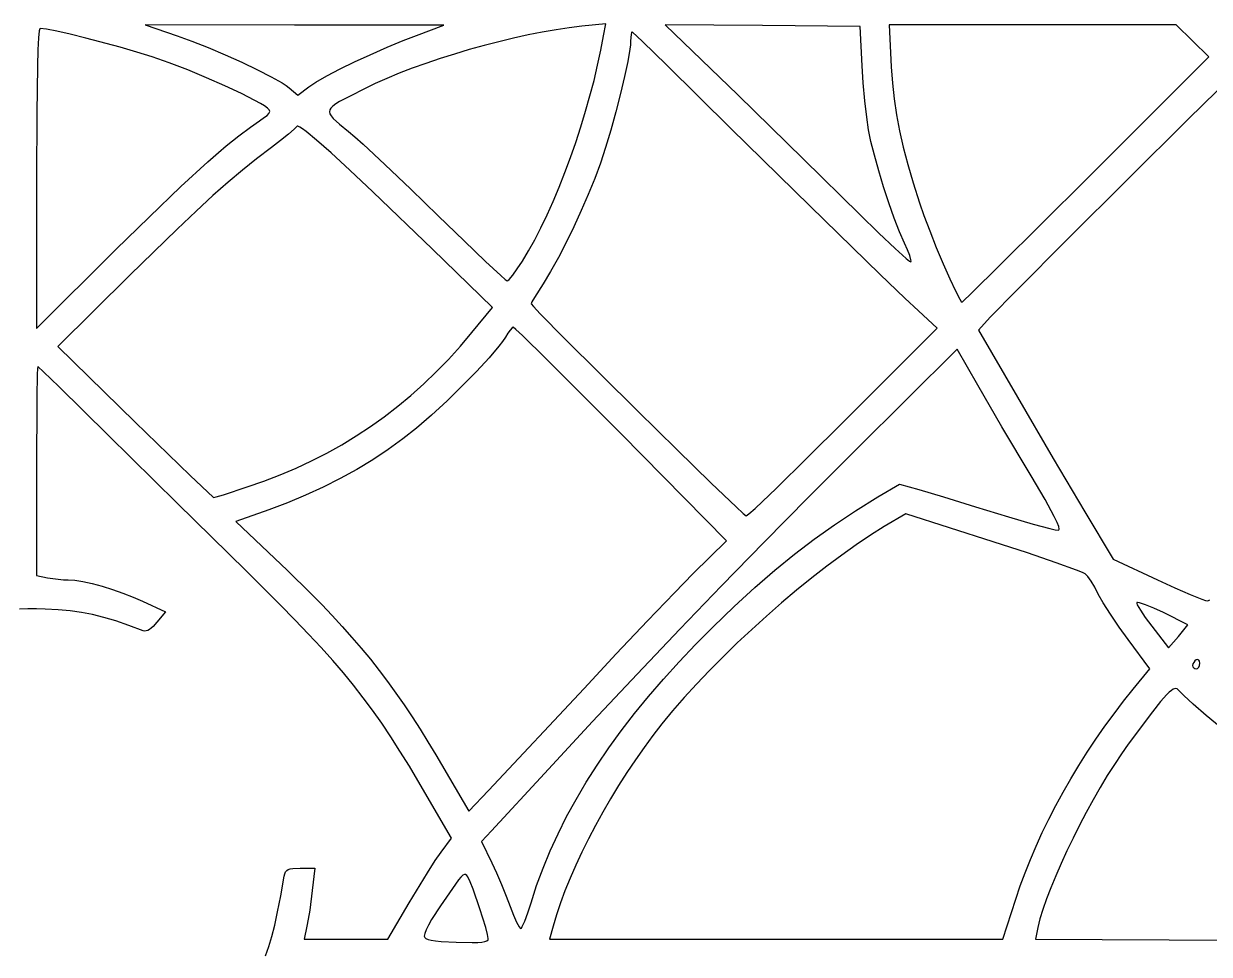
# Model space of a CAD drawing. Extents: x 0 to 2298, y -1902 to 396.
# Drawn here: x 737 to 1477, y -751 to -171 of the extents above; entities that cross this region are included whole.
import ezdxf

# ---------------------------------------------------------------- set-up
doc = ezdxf.new("R2010")
doc.units = 0

msp = doc.modelspace()

# ---------------------------------------------------------------- linework, layer by layer
at = {"layer": 'Layer 1'}
for p, q in [((746.892412, -175.545025), (746.431843, -180.006876)), ((747.152755, -174.425771), (746.892412, -175.545025)), ((747.43357, -174.051964), (747.152755, -174.425771)), ((751.309618, -174.505169), (747.43357, -174.051964)), ((757.728115, -175.764264), (751.309618, -174.505169)), ((766.111943, -177.67847), (757.728115, -175.764264)), ((906.0474, -172.055284), (812.8763, -171.833448)), ((812.8763, -171.833448), (832.8415, -178.710368)), ((999.2185, -172.055284), (906.0474, -172.055284)), ((982.1371, -178.488524), (999.2185, -172.055284)), ((1060.615491, -176.406728), (1051.758398, -178.166628)), ((1069.202869, -174.899317), (1060.615491, -176.406728)), ((1077.450992, -173.664219), (1069.202869, -174.899317)), ((1085.29032, -172.721254), (1077.450992, -173.664219)), ((1100.15332, -171.168404), (1085.29032, -172.721254)), ((1098.8223, -178.710824), (1100.15332, -171.168404)), ((1116.238378, -176.734193), (1115.954151, -177.988953)), ((1116.5642, -176.269724), (1116.238378, -176.734193)), ((1123.080612, -182.342474), (1116.5642, -176.269724)), ((1197.98313, -172.277316), (1137.20003, -171.833644)), ((1137.20003, -171.833644), (1182.45453, -215.535344)), ((1258.76623, -172.942824), (1197.98313, -172.277316)), ((1260.09725, -197.344824), (1258.76623, -172.942824)), ((1366.5772, -171.833684), (1276.9555, -171.833684)), ((1276.9555, -171.833684), (1278.28652, -198.010284)), ((1455.9771, -171.833684), (1366.5772, -171.833684)), ((1466.1816, -181.816304), (1455.9771, -171.833684)), ((746.431843, -180.006876), (746.049262, -187.411522)), ((775.883982, -180.097006), (766.111943, -177.67847)), ((797.284218, -185.843952), (775.883982, -180.097006)), ((832.8415, -178.710368), (842.067622, -181.994581)), ((842.067622, -181.994581), (852.245212, -186.017094)), ((963.752425, -185.864611), (973.828647, -181.677447)), ((973.828647, -181.677447), (982.1371, -178.488524)), ((1024.26424, -184.763046), (1015.023695, -187.334684)), ((1033.513232, -182.36461), (1024.26424, -184.763046)), ((1042.701132, -180.159196), (1033.513232, -182.36461)), ((1051.758398, -178.166628), (1042.701132, -180.159196)), ((1097.125877, -187.723586), (1098.8223, -178.710824)), ((1115.557706, -184.237301), (1115.212386, -187.126694)), ((1115.676856, -182.037464), (1115.557706, -184.237301)), ((1115.753112, -179.826033), (1115.676856, -182.037464)), ((1115.954151, -177.988953), (1115.753112, -179.826033)), ((1138.0823, -196.900424), (1123.080612, -182.342474)), ((1476.3861, -191.798924), (1466.1816, -181.816304)), ((746.049262, -187.411522), (745.742071, -197.732964)), ((807.758177, -188.870802), (797.284218, -185.843952)), ((817.31187, -191.798864), (807.758177, -188.870802)), ((827.908846, -195.512018), (817.31187, -191.798864)), ((852.245212, -186.017094), (862.828347, -190.517943)), ((862.828347, -190.517943), (873.2711, -195.237163)), ((943.5376, -194.904424), (953.218666, -190.467707)), ((953.218666, -190.467707), (963.752425, -185.864611)), ((1005.861139, -190.0597), (996.846111, -192.918273)), ((1015.023695, -187.334684), (1005.861139, -190.0597)), ((1095.12952, -197.000539), (1097.125877, -187.723586)), ((1115.212386, -187.126694), (1113.916031, -194.675187)), ((1399.8527, -268.332324), (1476.3861, -191.798924)), ((745.742071, -197.732964), (745.343459, -227.022251)), ((839.446901, -199.958273), (827.908846, -195.512018)), ((873.2711, -195.237163), (883.027547, -199.91479)), ((926.151221, -203.750162), (934.542849, -199.358509)), ((934.542849, -199.358509), (943.53758, -194.904468)), ((943.53758, -194.904468), (943.5376, -194.904424)), ((979.536804, -198.9568), (971.381606, -202.097109)), ((988.048153, -195.89058), (979.536804, -198.9568)), ((996.846111, -192.918273), (988.048153, -195.89058)), ((1092.855649, -206.478317), (1095.12952, -197.000539)), ((1113.916031, -194.675187), (1111.933369, -204.085022)), ((1178.283305, -236.574535), (1138.0823, -196.900424)), ((1260.814751, -208.107341), (1260.09725, -197.344824)), ((1278.28652, -198.010284), (1279.021351, -208.148026)), ((851.244928, -204.830871), (839.446901, -199.958273)), ((862.621819, -209.823054), (851.244928, -204.830871)), ((883.027547, -199.91479), (891.551762, -204.29086)), ((891.551762, -204.29086), (898.297822, -208.105407)), ((919.298573, -207.601093), (926.151221, -203.750162)), ((963.652099, -205.291686), (956.417824, -208.520708)), ((971.381606, -202.097109), (963.652099, -205.291686)), ((1090.326687, -216.093554), (1092.855649, -206.478317)), ((1111.933369, -204.085022), (1109.409981, -214.758281)), ((1490.35971, -204.221324), (1463.51751, -230.619824)), ((872.896466, -214.628063), (862.621819, -209.823054)), ((898.297822, -208.105407), (900.833441, -209.720871)), ((900.833441, -209.720871), (902.7198, -211.098468)), ((902.7198, -211.098468), (908.04386, -215.757028)), ((908.04386, -215.757028), (914.92078, -210.432968)), ((914.92078, -210.432968), (919.298573, -207.601093)), ((949.74832, -211.764354), (940.721057, -216.274721)), ((956.417824, -208.520708), (949.74832, -211.764354)), ((1261.844209, -219.22341), (1260.814751, -208.107341)), ((1279.021351, -208.148026), (1280.088936, -218.051795)), ((881.387762, -218.93914), (872.896466, -214.628063)), ((884.751808, -220.813592), (881.387762, -218.93914)), ((887.4146, -222.449527), (884.751808, -220.813592)), ((931.803471, -221.17341), (929.997532, -222.487852)), ((934.181656, -219.729637), (931.803471, -221.17341)), ((940.721057, -216.274721), (934.181656, -219.729637)), ((1087.565057, -225.782883), (1090.326687, -216.093554)), ((1109.409981, -214.758281), (1106.491446, -226.097045)), ((1182.45453, -215.535344), (1223.410992, -255.549019)), ((1262.998449, -229.382812), (1261.844209, -219.22341)), ((1280.088936, -218.051795), (1281.530869, -227.903568)), ((745.343459, -227.022251), (745.21521, -267.666764)), ((887.412, -229.511024), (889.016846, -228.377578)), ((889.291, -223.808599), (887.4146, -222.449527)), ((889.016846, -228.377578), (890.101762, -227.098554)), ((890.29587, -224.852464), (889.291, -223.808599)), ((890.101762, -227.098554), (890.562765, -225.861125)), ((890.526804, -225.3165), (890.29587, -224.852464)), ((890.562765, -225.861125), (890.526804, -225.3165)), ((928.036105, -224.908116), (927.84747, -226.103626)), ((927.84747, -226.103626), (928.164791, -227.349179)), ((928.747268, -223.717806), (928.036105, -224.908116)), ((928.164791, -227.349179), (928.971494, -228.689619)), ((929.997532, -222.487852), (928.747268, -223.717806)), ((928.971494, -228.689619), (930.251007, -230.16979)), ((1084.59318, -235.482938), (1087.565057, -225.782883)), ((1106.491446, -226.097045), (1103.323343, -237.503392)), ((1281.530869, -227.903568), (1283.388742, -237.885321)), ((871.346198, -241.115834), (878.510812, -235.722435)), ((878.510812, -235.722435), (884.136445, -231.660056)), ((884.136445, -231.660056), (887.412, -229.511024)), ((907.5944, -235.278524), (905.847441, -236.949226)), ((907.810409, -235.124718), (907.5944, -235.278524)), ((908.168262, -235.121732), (907.810409, -235.124718)), ((909.315347, -235.57358), (908.168262, -235.121732)), ((911.047354, -236.644792), (909.315347, -235.57358)), ((930.251007, -230.16979), (934.162171, -233.728698)), ((934.162171, -233.728698), (939.7657, -238.384654)), ((1081.433479, -245.130353), (1084.59318, -235.482938)), ((1227.593312, -284.858636), (1178.283305, -236.574535)), ((1264.0903, -237.275324), (1262.998449, -229.382812)), ((1463.51751, -230.619824), (1388.259447, -305.545036)), ((863.4537, -247.257924), (871.346198, -241.115834)), ((897.362209, -243.950914), (891.6222, -248.366824)), ((902.270333, -239.992535), (897.362209, -243.950914)), ((905.847441, -236.949226), (902.270333, -239.992535)), ((913.37598, -238.346091), (911.047354, -236.644792)), ((919.869881, -243.681847), (913.37598, -238.346091)), ((928.890637, -251.666636), (919.869881, -243.681847)), ((939.7657, -238.384654), (943.59627, -241.644602)), ((943.59627, -241.644602), (948.781253, -246.287556)), ((1103.323343, -237.503392), (1100.051254, -248.379405)), ((1265.562542, -244.537862), (1264.0903, -237.275324)), ((1283.388742, -237.885321), (1285.704151, -248.179033)), ((858.551732, -251.415121), (863.45381, -247.257864)), ((863.45381, -247.257864), (863.4537, -247.257924)), ((891.6222, -248.366824), (882.387421, -255.410119)), ((948.781253, -246.287556), (962.309786, -258.849009)), ((1078.108375, -254.661761), (1081.433479, -245.130353)), ((1100.051254, -248.379405), (1096.820756, -258.127164)), ((1267.715898, -253.199004), (1265.562542, -244.537862)), ((1285.704151, -248.179033), (1288.518687, -258.966679)), ((835.225135, -272.741264), (852.022288, -257.223148)), ((852.022288, -257.223148), (858.551732, -251.415121)), ((882.387421, -255.410119), (873.521783, -262.495008)), ((940.531833, -262.38625), (928.890637, -251.666636)), ((1074.640291, -264.013797), (1078.108375, -254.661761)), ((1096.820756, -258.127164), (1093.302577, -267.636652)), ((1223.410992, -255.549019), (1258.54423, -290.072244)), ((1270.399587, -262.785615), (1267.715898, -253.199004)), ((873.521783, -262.495008), (864.583351, -270.016637)), ((954.887052, -275.926476), (940.531833, -262.38625)), ((962.309786, -258.849009), (978.541951, -274.322059)), ((1071.051648, -273.123093), (1074.640291, -264.013797)), ((1273.462827, -272.824561), (1270.399587, -262.785615)), ((1288.518687, -258.966679), (1291.873946, -270.430237)), ((745.21521, -267.666764), (745.21521, -361.281564)), ((815.350019, -291.711705), (835.225135, -272.741264)), ((864.583351, -270.016637), (855.130187, -278.370149)), ((1067.364868, -281.926283), (1071.051648, -273.123093)), ((1093.302577, -267.636652), (1089.306065, -277.551684)), ((1276.75484, -282.84271), (1273.462827, -272.824561)), ((1291.873946, -270.430237), (1295.81152, -282.751684)), ((1345.419584, -322.404884), (1399.85262, -268.332384)), ((1399.85262, -268.332384), (1399.8527, -268.332324)), ((855.130187, -278.370149), (844.720357, -287.950689)), ((992.1139, -311.811924), (954.887052, -275.926476)), ((978.541951, -274.322059), (995.6684, -290.959754)), ((1089.306065, -277.551684), (1084.935205, -287.653891)), ((844.720357, -287.950689), (832.911923, -299.153402)), ((1063.602375, -290.360001), (1067.364868, -281.926283)), ((1084.935205, -287.653891), (1080.293981, -297.724901)), ((1271.412814, -327.485882), (1227.593312, -284.858636)), ((1280.124843, -292.366926), (1276.75484, -282.84271)), ((1295.81152, -282.751684), (1298.593135, -290.770703)), ((794.68461, -312.033964), (815.350019, -291.711705)), ((995.6684, -290.959754), (1011.782717, -306.630395)), ((1059.786589, -298.36088), (1063.602375, -290.360001)), ((1258.54423, -290.072244), (1270.554558, -301.7637)), ((1283.422057, -300.924075), (1280.124843, -292.366926)), ((1298.593135, -290.770703), (1302.217034, -300.318315)), ((832.911923, -299.153402), (803.3315, -328.005924)), ((1055.939934, -305.865555), (1059.786589, -298.36088)), ((1080.293981, -297.724901), (1075.486379, -307.546345)), ((1270.554558, -301.7637), (1280.58918, -311.229869)), ((1286.4957, -308.041024), (1283.422057, -300.924075)), ((1302.217034, -300.318315), (1306.340064, -310.593831)), ((1011.782717, -306.630395), (1025.255787, -319.493429)), ((1052.08483, -312.810658), (1055.939934, -305.865555)), ((1075.486379, -307.546345), (1070.616384, -316.89985)), ((1288.398518, -312.183053), (1286.49558, -308.040944)), ((1286.49558, -308.040944), (1286.4957, -308.041024)), ((1388.259447, -305.545036), (1356.45358, -337.43406)), ((745.21521, -361.281564), (794.68461, -312.033964)), ((1029.6042, -348.193024), (992.1139, -311.811924)), ((1048.2437, -319.132824), (1052.08483, -312.810658)), ((1070.616384, -316.89985), (1065.787981, -325.567047)), ((1280.58918, -311.229869), (1287.587427, -317.493275)), ((1287.587427, -317.493275), (1289.616451, -319.118481)), ((1289.739933, -315.722038), (1288.398518, -312.183053)), ((1290.457434, -318.304352), (1289.739933, -315.722038)), ((1306.340064, -310.593831), (1310.619071, -320.796559)), ((1025.255787, -319.493429), (1034.694214, -328.238626)), ((1042.143059, -327.923191), (1045.006131, -323.975209)), ((1045.006131, -323.975209), (1048.24355, -319.132954)), ((1048.24355, -319.132954), (1048.2437, -319.132824)), ((1289.616451, -319.118481), (1290.48863, -319.576444)), ((1290.56272, -319.126273), (1290.457434, -318.304352)), ((1290.48863, -319.576444), (1290.56272, -319.126273)), ((1310.619071, -320.796559), (1314.710904, -330.125809)), ((1328.757614, -338.834615), (1345.419584, -322.404884)), ((803.3315, -328.005924), (758.5206, -372.373124)), ((1034.694214, -328.238626), (1037.464999, -330.657588)), ((1037.464999, -330.657588), (1038.7046, -331.555754)), ((1038.7046, -331.555754), (1039.187267, -331.304022)), ((1039.187267, -331.304022), (1039.945495, -330.581756)), ((1039.945495, -330.581756), (1042.143059, -327.923191)), ((1065.787981, -325.567047), (1061.105156, -333.329564)), ((1286.701278, -342.219794), (1271.412814, -327.485882)), ((1314.710904, -330.125809), (1318.272408, -337.78089)), ((1061.105156, -333.329564), (1055.753366, -341.787041)), ((1318.272408, -337.78089), (1320.960431, -342.961112)), ((1322.43182, -344.865784), (1328.757614, -338.834615)), ((1356.45358, -337.43406), (1339.95451, -354.182824)), ((1054.148522, -344.52879), (1053.562736, -345.752364)), ((1053.562736, -345.752364), (1055.048049, -347.529649)), ((1055.753366, -341.787041), (1054.148522, -344.52879)), ((1055.048049, -347.529649), (1059.247707, -351.942964)), ((1295.1423, -350.189424), (1286.701278, -342.219794)), ((1320.960431, -342.961112), (1321.869652, -344.372935)), ((1321.869652, -344.372935), (1322.43182, -344.865784)), ((1016.7377, -363.721524), (1029.6042, -348.193024)), ((1059.247707, -351.942964), (1074.252377, -367.159499)), ((1306.8996, -361.059424), (1295.1423, -350.189424)), ((1339.95451, -354.182824), (1332.63392, -362.168924)), ((1040.534834, -362.168711), (1039.106766, -364.137506)), ((1041.713338, -360.865425), (1040.534834, -362.168711)), ((1042.4759, -360.394024), (1041.713338, -360.865425)), ((1044.135756, -361.752338), (1042.4759, -360.394024)), ((1048.267875, -365.645304), (1044.135756, -361.752338)), ((1248.5567, -419.402324), (1306.8996, -361.059424)), ((1332.63392, -362.168924), (1357.03592, -404.095924)), ((1009.49204, -372.240975), (1016.7377, -363.721524)), ((1035.866588, -369.189691), (1033.549172, -372.243183)), ((1037.59551, -366.605434), (1035.866588, -369.189691)), ((1039.106766, -364.137506), (1037.59551, -366.605434)), ((1062.85705, -379.943336), (1048.267875, -365.645304)), ((1074.252377, -367.159499), (1119.919361, -412.524873)), ((758.5206, -372.373124), (806.659, -419.624224)), ((1002.060804, -380.414675), (1009.49204, -372.240975)), ((1033.549172, -372.243183), (1027.394528, -379.513509)), ((1319.3186, -374.147584), (1256.539, -436.483484)), ((1332.1851, -396.552984), (1319.3186, -374.147584)), ((994.440421, -388.245222), (1002.060804, -380.414675)), ((1027.394528, -379.513509), (1019.622907, -387.927679)), ((1084.059725, -401.104413), (1062.85705, -379.943336)), ((745.5844, -389.932937), (745.376429, -403.929415)), ((745.719582, -386.124458), (745.5844, -389.932937)), ((745.87556, -384.79604), (745.719582, -386.124458)), ((749.587805, -388.179034), (745.87556, -384.79604)), ((759.102472, -397.385215), (749.587805, -388.179034)), ((986.627317, -395.735216), (994.440421, -388.245222)), ((1019.622907, -387.927679), (1010.72564, -396.996959)), ((789.79906, -427.61034), (759.102472, -397.385215)), ((978.617922, -402.887258), (986.627317, -395.735216)), ((1010.72564, -396.996959), (1001.194056, -406.232618)), ((1347.24225, -422.507809), (1332.1851, -396.552984)), ((745.376429, -403.929415), (745.210052, -450.01584)), ((970.408662, -409.703946), (978.617922, -402.887258)), ((1001.194056, -406.232618), (991.519487, -415.145921)), ((1109.6922, -426.944824), (1084.059725, -401.104413)), ((1357.03592, -404.095924), (1379.330445, -442.223974)), ((961.995966, -416.187881), (970.408662, -409.703946)), ((1119.919361, -412.524873), (1144.430949, -436.600964)), ((806.659, -419.624224), (840.960387, -452.788699)), ((953.376262, -422.341661), (961.995966, -416.187881)), ((991.519487, -415.145921), (982.193261, -423.248138)), ((1225.676493, -442.122514), (1248.556836, -419.401664)), ((1248.556836, -419.401664), (1248.5567, -419.402324)), ((832.83526, -470.064252), (789.79906, -427.61034)), ((935.501543, -433.66916), (944.545979, -428.167888)), ((944.545979, -428.167888), (953.376262, -422.341661)), ((982.193261, -423.248138), (973.70671, -430.050534)), ((1175.5775, -493.495624), (1109.6922, -426.944824)), ((1365.4605, -453.121184), (1347.24225, -422.507809)), ((926.239383, -438.848077), (935.501543, -433.66916)), ((973.70671, -430.050534), (964.453729, -436.715161)), ((916.755927, -443.707238), (926.239383, -438.848077)), ((954.836794, -443.062628), (944.866305, -449.087735)), ((964.453729, -436.715161), (954.836794, -443.062628)), ((1144.430949, -436.600964), (1165.960783, -457.557492)), ((1206.602056, -460.746339), (1225.676493, -442.122514)), ((1256.539, -436.483484), (1226.732815, -466.327798)), ((1379.330445, -442.223974), (1398.96292, -475.527124)), ((745.210052, -450.01584), (745.210052, -515.23564)), ((897.110838, -452.476694), (907.047602, -448.249244)), ((907.047602, -448.249244), (916.755927, -443.707238)), ((944.866305, -449.087735), (934.55266, -454.785284)), ((840.960387, -452.788699), (855.4629, -466.653424)), ((876.5377, -459.998324), (886.942061, -456.392187)), ((886.942061, -456.392187), (897.110838, -452.476694)), ((934.55266, -454.785284), (923.906259, -460.150077)), ((1165.960783, -457.557492), (1181.4335, -472.358084)), ((1269.8492, -466.209544), (1283.3812, -458.223444)), ((1283.3812, -458.223444), (1295.3603, -461.550984)), ((1374.150247, -467.842114), (1365.4605, -453.121184)), ((857.258384, -466.237481), (861.840681, -464.823276)), ((861.840681, -464.823276), (876.5373, -459.998344)), ((876.5373, -459.998344), (876.5377, -459.998324)), ((912.937501, -465.176915), (901.656785, -469.8606)), ((923.906259, -460.150077), (912.937501, -465.176915)), ((1193.309233, -473.339001), (1206.602056, -460.746339)), ((1295.3603, -461.550984), (1310.777917, -466.154084)), ((875.87146, -512.35174), (832.83526, -470.064252)), ((855.4629, -466.653424), (857.258384, -466.237481)), ((901.656785, -469.8606), (890.07451, -474.195934)), ((1181.4335, -472.358084), (1185.937388, -476.501036)), ((1226.732815, -466.327798), (1198.982955, -494.386181)), ((1255.981816, -474.839067), (1269.8492, -466.209544)), ((1310.777917, -466.154084), (1330.8541, -472.420984)), ((1330.8541, -472.420984), (1351.283817, -478.698244)), ((1379.907592, -478.382796), (1374.150247, -467.842114)), ((890.07451, -474.195934), (869.44381, -481.516524)), ((1185.937388, -476.501036), (1187.773736, -477.966364)), ((1187.773736, -477.966364), (1189.448337, -476.769229)), ((1189.448337, -476.769229), (1193.309233, -473.339001)), ((1242.847542, -483.543971), (1255.981816, -474.839067)), ((1287.37597, -476.636044), (1273.84397, -484.622144)), ((1341.72577, -494.161044), (1287.37597, -476.636044)), ((1351.283817, -478.698244), (1366.680612, -483.20774)), ((1381.680117, -482.07905), (1379.907592, -478.382796)), ((1398.96292, -475.527124), (1416.70982, -505.031324)), ((869.44381, -481.516524), (901.61001, -512.129924)), ((1230.222806, -492.503633), (1242.847542, -483.543971)), ((1273.84397, -484.622144), (1265.275166, -490.033454)), ((1366.680612, -483.20774), (1377.086102, -485.928683)), ((1377.086102, -485.928683), (1380.430111, -486.611951)), ((1380.430111, -486.611951), (1382.5419, -486.840284)), ((1382.711742, -484.722448), (1381.680117, -482.07905)), ((1382.5419, -486.840284), (1382.86431, -486.707757)), ((1382.99987, -486.310392), (1382.711742, -484.722448)), ((1382.86431, -486.707757), (1382.99987, -486.310392)), ((1154.7249, -513.904524), (1175.5775, -493.495624)), ((1198.982955, -494.386181), (1172.454927, -521.534697)), ((1217.884037, -501.897431), (1230.222806, -492.503633)), ((1265.275166, -490.033454), (1256.412921, -495.999465)), ((1363.11905, -501.117655), (1341.72577, -494.161044)), ((1205.607664, -511.904744), (1217.884037, -501.897431)), ((1247.317351, -502.466557), (1238.048575, -509.381114)), ((1256.412921, -495.999465), (1247.317351, -502.466557)), ((1381.101626, -507.221599), (1363.11905, -501.117655)), ((1238.048575, -509.381114), (1228.66671, -516.689518)), ((1393.760149, -511.786565), (1381.101626, -507.221599)), ((1416.70982, -505.031324), (1444.21752, -517.897824)), ((745.210052, -515.23564), (752.086972, -516.56666)), ((752.086972, -516.56666), (758.686594, -517.481735)), ((758.686594, -517.481735), (762.069598, -517.783295)), ((897.094811, -533.43084), (875.87146, -512.35174)), ((901.61001, -512.129924), (916.1758, -526.330036)), ((1142.991814, -525.911374), (1154.7249, -513.904524)), ((1193.170114, -522.704949), (1205.607664, -511.904744)), ((1228.66671, -516.689518), (1219.231873, -524.338151)), ((1397.494969, -513.27746), (1393.760149, -511.786565)), ((1399.18127, -514.126244), (1397.494969, -513.27746)), ((1400.806912, -515.852448), (1399.18127, -514.126244)), ((1402.869292, -518.784854), (1400.806912, -515.852448)), ((762.069598, -517.783295), (764.953472, -517.89768)), ((764.953472, -517.89768), (769.065672, -518.178441)), ((769.065672, -518.178441), (774.100745, -518.979131)), ((774.100745, -518.979131), (779.83772, -520.237359)), ((779.83772, -520.237359), (786.055628, -521.890734)), ((786.055628, -521.890734), (792.533498, -523.876864)), ((792.533498, -523.876864), (799.050359, -526.133359)), ((1172.454927, -521.534697), (1146.314237, -548.649409)), ((1180.347817, -534.477423), (1193.170114, -522.704949)), ((1219.231873, -524.338151), (1209.804183, -532.273395)), ((1405.139644, -522.54913), (1402.869292, -518.784854)), ((1407.3892, -526.770944), (1405.139644, -522.54913)), ((1444.21752, -517.897824), (1455.18799, -522.937656)), ((1455.18799, -522.937656), (1464.765082, -527.104005)), ((799.050359, -526.133359), (805.38524, -528.597828)), ((805.38524, -528.597828), (811.317172, -531.20788)), ((811.317172, -531.20788), (825.514672, -537.86296)), ((916.1758, -526.330036), (922.997583, -533.265986)), ((1126.246637, -543.408674), (1142.991814, -525.911374)), ((1209.804183, -532.273395), (1200.443757, -540.441631)), ((1410.487939, -532.143533), (1407.3892, -526.770944)), ((1415.042504, -539.304674), (1410.487939, -532.143533)), ((1431.3512, -532.095114), (1431.323904, -532.542252)), ((1431.91142, -531.99806), (1431.3512, -532.095114)), ((1433.046162, -532.192167), (1431.91142, -531.99806)), ((1436.758449, -533.370673), (1433.046162, -532.192167)), ((1464.765082, -527.104005), (1471.888118, -529.939339)), ((1471.888118, -529.939339), (1474.197903, -530.714896)), ((1474.197903, -530.714896), (1475.49642, -530.986124)), ((1475.49642, -530.986124), (1476.047001, -530.835778)), ((1476.047001, -530.835778), (1476.937485, -530.313685)), ((739.789832, -535.974742), (734.529785, -536.145777)), ((745.123967, -535.955787), (739.789832, -535.974742)), ((750.534142, -536.08826), (745.123967, -535.955787)), ((758.669713, -536.524121), (750.534142, -536.08826)), ((766.121575, -537.204355), (758.669713, -536.524121)), ((773.162693, -538.186153), (766.121575, -537.204355)), ((780.066029, -539.526705), (773.162693, -538.186153)), ((787.104549, -541.283201), (780.066029, -539.526705)), ((825.514672, -537.86296), (820.190612, -544.2962)), ((906.357283, -542.861489), (897.094811, -533.43084)), ((922.997583, -533.265986), (929.540554, -540.129794)), ((1166.9172, -547.401544), (1180.347817, -534.477423)), ((1420.428967, -547.2977), (1415.042504, -539.304674)), ((1431.323904, -532.542252), (1431.71515, -533.509319)), ((1431.71515, -533.509319), (1433.597291, -536.753672)), ((1433.597291, -536.753672), (1436.685663, -541.329047)), ((1441.926536, -535.464251), (1436.758449, -533.370673)), ((1447.9889, -538.306524), (1441.926536, -535.464251)), ((1447.98889, -538.306554), (1447.9889, -538.306524)), ((1463.29559, -545.848974), (1447.98889, -538.306554)), ((794.551215, -543.512832), (787.104549, -541.283201)), ((802.678992, -546.272789), (794.551215, -543.512832)), ((811.760842, -549.62026), (802.678992, -546.272789)), ((817.844005, -547.03102), (816.684999, -548.066977)), ((820.190612, -544.2962), (817.844005, -547.03102)), ((914.845068, -551.710149), (906.357283, -542.861489)), ((929.540554, -540.129794), (935.82616, -546.949407)), ((935.82616, -546.949407), (941.875848, -553.752771)), ((1106.714667, -564.067149), (1126.246637, -543.408674)), ((1200.443757, -540.441631), (1191.210713, -548.789244)), ((1436.685663, -541.329047), (1440.66831, -546.736314)), ((1440.66831, -546.736314), (1451.09461, -560.268314)), ((1457.30602, -553.169564), (1463.29559, -545.848974)), ((812.568899, -549.819134), (811.760842, -549.62026)), ((813.483541, -549.755444), (812.568899, -549.819134)), ((814.48657, -549.436988), (813.483541, -549.755444)), ((815.559788, -548.871566), (814.48657, -549.436988)), ((816.684999, -548.066977), (815.559788, -548.871566)), ((922.651753, -560.094779), (914.845068, -551.710149)), ((941.875848, -553.752771), (947.711066, -560.567832)), ((1146.314237, -548.649409), (1119.726394, -576.60638)), ((1156.148988, -558.237681), (1166.9172, -547.401544)), ((1191.210713, -548.789244), (1182.165168, -557.262614)), ((1426.0234, -555.165944), (1420.428967, -547.2977)), ((1451.09461, -560.268314), (1457.30602, -553.169564)), ((929.870924, -568.133336), (922.651753, -560.094779)), ((947.711066, -560.567832), (953.35326, -567.422536)), ((1145.887049, -569.037434), (1156.148988, -558.237681)), ((1182.165168, -557.262614), (1173.36724, -565.808123)), ((1439.5554, -573.356544), (1426.0234, -555.165944)), ((936.596168, -575.943778), (929.870924, -568.133336)), ((953.35326, -567.422536), (958.823877, -574.344832)), ((1086.6212, -585.557524), (1106.714667, -564.067149)), ((1136.128135, -579.806), (1145.887049, -569.037434)), ((1173.36724, -565.808123), (1164.877047, -574.372155)), ((1466.872717, -569.335827), (1466.37012, -570.337556)), ((1467.583286, -568.458881), (1466.872717, -569.335827)), ((1468.39784, -567.810704), (1467.583286, -568.458881)), ((1469.305981, -567.592332), (1468.39784, -567.810704)), ((1470.006151, -567.893889), (1469.305981, -567.592332)), ((1470.456755, -568.652983), (1470.006151, -567.893889)), ((1470.6162, -569.807224), (1470.456755, -568.652983)), ((942.921072, -583.644065), (936.596168, -575.943778)), ((958.823877, -574.344832), (964.144365, -581.362663)), ((1119.726394, -576.60638), (1091.856902, -606.281675)), ((1164.877047, -574.372155), (1156.754705, -582.901091)), ((1429.1291, -586.001244), (1439.5554, -573.356544)), ((1466.37012, -570.337556), (1466.17948, -571.360084)), ((1466.17948, -571.360084), (1466.37012, -572.139976)), ((1466.37012, -572.139976), (1466.872717, -572.774286)), ((1466.872717, -572.774286), (1467.583286, -573.200626)), ((1467.583286, -573.200626), (1468.39784, -573.356604)), ((1468.39784, -573.356604), (1469.305983, -573.082775)), ((1469.305983, -573.082775), (1470.006152, -572.330613)), ((1470.006152, -572.330613), (1470.456756, -571.204101)), ((1470.456756, -571.204101), (1470.6162, -569.807224)), ((1470.6162, -569.807224), (1470.6162, -569.807224)), ((948.939223, -591.352154), (942.921072, -583.644065)), ((964.144365, -581.362663), (969.336171, -588.503978)), ((1126.868995, -590.548578), (1136.128135, -579.806)), ((1156.754705, -582.901091), (1149.060333, -591.341313)), ((954.744207, -599.186004), (948.939223, -591.352154)), ((969.336171, -588.503978), (974.420741, -595.796722)), ((1026.94731, -649.224524), (1086.62121, -585.557624)), ((1086.62121, -585.557624), (1086.6212, -585.557524)), ((1118.106382, -601.270366), (1126.868995, -590.548578)), ((1149.060333, -591.341313), (1141.854049, -599.639203)), ((1423.084121, -593.578606), (1429.1291, -586.001244)), ((1450.121175, -589.439403), (1446.258548, -593.830196)), ((1451.651008, -587.931287), (1450.121175, -589.439403)), ((1452.954347, -586.837163), (1451.651008, -587.931287)), ((1454.062063, -586.123887), (1452.954347, -586.837163)), ((1455.005028, -585.758313), (1454.062063, -586.123887)), ((1455.814111, -585.707294), (1455.005028, -585.758313)), ((1456.520184, -585.937687), (1455.814111, -585.707294)), ((1457.154117, -586.416346), (1456.520184, -585.937687)), ((1457.74678, -587.110124), (1457.154117, -586.416346)), ((1460.68261, -590.059836), (1457.74678, -587.110124)), ((1466.592442, -595.401224), (1460.68261, -590.059836)), ((974.420741, -595.796722), (979.419523, -603.268843)), ((1417.185047, -601.324301), (1423.084121, -593.578606)), ((1446.258548, -593.830196), (1441.119499, -600.274705)), ((1474.623594, -602.364786), (1466.592442, -595.401224)), ((960.429611, -607.263572), (954.744207, -599.186004)), ((979.419523, -603.268843), (984.353964, -610.948286)), ((1091.856902, -606.281675), (1061.871268, -638.551355)), ((1109.837047, -611.976562), (1118.106382, -601.270366)), ((1141.854049, -599.639203), (1135.19597, -607.741144)), ((1411.4426, -609.219482), (1417.185047, -601.324301)), ((1441.119499, -600.274705), (1426.02428, -620.385524)), ((1483.92338, -610.181024), (1474.623594, -602.364786)), ((966.089021, -615.702818), (960.429611, -607.263572)), ((984.353964, -610.948286), (989.24551, -618.862997)), ((1102.05774, -622.672363), (1109.837047, -611.976562)), ((1135.19597, -607.741144), (1129.608036, -614.932294)), ((1405.867505, -617.2453), (1411.4426, -609.219482)), ((971.816024, -624.6217), (966.089021, -615.702818)), ((989.24551, -618.862997), (994.11561, -627.040924)), ((1129.608036, -614.932294), (1124.090294, -622.417853)), ((1400.470485, -625.382909), (1405.867505, -617.2453)), ((1426.02428, -620.385524), (1421.762554, -626.38446)), ((977.704207, -634.138175), (971.816024, -624.6217)), ((994.11561, -627.040924), (1014.74631, -662.091024)), ((1094.765212, -633.362969), (1102.05774, -622.672363)), ((1124.090294, -622.417853), (1118.66614, -630.154277)), ((1395.262263, -633.613459), (1400.470485, -625.382909)), ((1421.762554, -626.38446), (1417.406915, -632.928348)), ((990.33846, -655.43574), (977.704207, -634.138175)), ((1087.956216, -644.053577), (1094.765212, -633.362969)), ((1118.66614, -630.154277), (1113.358972, -638.098022)), ((1390.253565, -641.918103), (1395.262263, -633.613459)), ((1417.406915, -632.928348), (1412.998633, -639.933024)), ((1061.871268, -638.551355), (1028.935, -674.291484)), ((1113.358972, -638.098022), (1108.192185, -646.205545)), ((1385.455112, -650.277994), (1390.253565, -641.918103)), ((1412.998633, -639.933024), (1408.578975, -647.314326)), ((1014.74631, -662.091024), (1026.94731, -649.224524)), ((1081.627502, -654.749386), (1087.956216, -644.053577)), ((1108.192185, -646.205545), (1103.189177, -654.433302)), ((1380.87763, -658.674283), (1385.455112, -650.277994)), ((1408.578975, -647.314326), (1404.189213, -654.988091)), ((1003.87046, -678.95034), (990.33846, -655.43574)), ((1075.77582, -665.455593), (1081.627502, -654.749386)), ((1103.189177, -654.433302), (1098.373344, -662.73775)), ((1404.189213, -654.988091), (1399.870616, -662.870156)), ((1070.397923, -676.177397), (1075.77582, -665.455593)), ((1098.373344, -662.73775), (1093.768082, -671.075344)), ((1376.531841, -667.088123), (1380.87763, -658.674283)), ((1399.870616, -662.870156), (1395.664452, -670.876359)), ((1093.768082, -671.075344), (1089.39679, -679.402541)), ((1372.42847, -675.500665), (1376.531841, -667.088123)), ((1395.664452, -670.876359), (1391.611992, -678.922536)), ((997.43722, -687.60194), (1003.87046, -678.95034)), ((1028.935, -674.291484), (1022.72359, -680.946564)), ((1065.490562, -686.919996), (1070.397923, -676.177397)), ((1089.39679, -679.402541), (1085.282862, -687.675798)), ((1368.578239, -683.893063), (1372.42847, -675.500665)), ((1391.611992, -678.922536), (1387.754506, -686.924526)), ((993.880949, -692.839296), (997.43722, -687.60194)), ((1022.72359, -680.946564), (1029.15683, -694.256764)), ((1061.050487, -697.688588), (1065.490562, -686.919996)), ((1085.282862, -687.675798), (1081.449695, -695.851571)), ((1364.991873, -692.246467), (1368.578239, -683.893063)), ((1387.754506, -686.924526), (1384.133261, -694.798166)), ((988.95204, -700.55154), (993.880949, -692.839296)), ((1029.15683, -694.256764), (1032.047631, -700.516704)), ((1361.680096, -700.542031), (1364.991873, -692.246467)), ((1384.133261, -694.798166), (1380.789529, -702.459291)), ((899.6076, -702.68674), (899.981948, -701.19368)), ((899.981948, -701.19368), (900.48108, -700.017775)), ((900.48108, -700.017775), (901.167385, -699.122632)), ((901.167385, -699.122632), (902.103256, -698.471855)), ((902.103256, -698.471855), (903.351084, -698.029049)), ((903.351084, -698.029049), (904.97326, -697.75782)), ((904.97326, -697.75782), (909.59022, -697.58451)), ((909.59022, -697.58451), (918.6855, -697.58451)), ((918.6855, -697.58451), (917.13265, -711.56021)), ((977.47202, -719.32444), (988.95204, -700.55154)), ((1011.052185, -702.104411), (1009.874114, -703.167231)), ((1012.011886, -701.613512), (1011.052185, -702.104411)), ((1012.80261, -701.65034), (1012.011886, -701.613512)), ((1013.47375, -702.170701), (1012.80261, -701.65034)), ((1014.0747, -703.1304), (1013.47375, -702.170701)), ((1032.047631, -700.516704), (1035.146397, -707.73331)), ((1057.074449, -708.488371), (1061.050487, -697.688588)), ((1081.449695, -695.851571), (1077.920687, -703.886316)), ((1358.65363, -708.760906), (1361.680096, -700.542031)), ((1380.789529, -702.459291), (1377.764578, -709.823741)), ((897.436035, -714.817108), (899.6076, -702.68674)), ((1008.42828, -704.846164), (1004.53575, -710.22915)), ((1009.874114, -703.167231), (1008.42828, -704.846164)), ((1015.519239, -706.153329), (1014.0747, -703.1304)), ((1017.395316, -710.842636), (1015.519239, -706.153329)), ((1035.146397, -707.73331), (1038.07878, -715.033094)), ((1053.5592, -719.324544), (1057.074449, -708.488371)), ((1077.920687, -703.886316), (1074.719234, -711.736489)), ((1355.9232, -716.884244), (1358.65363, -708.760906)), ((1377.764578, -709.823741), (1375.099679, -716.807352)), ((895.503633, -724.859959), (897.436035, -714.817108)), ((917.13265, -711.56021), (915.552068, -723.733442)), ((1004.53575, -710.22915), (997.024544, -721.050608)), ((1021.672595, -722.901496), (1017.395316, -710.842636)), ((1038.07878, -715.033094), (1040.47043, -721.542564)), ((1074.719234, -711.736489), (1071.868732, -719.358548)), ((1347.93681, -741.952074), (1355.92291, -716.884574)), ((1355.92291, -716.884574), (1355.9232, -716.884244)), ((1375.099679, -716.807352), (1372.836099, -723.325961)), ((915.552068, -723.733442), (914.668191, -729.372928)), ((964.16182, -741.95174), (977.47202, -719.32444)), ((997.024544, -721.050608), (991.53065, -729.750737)), ((1025.367551, -734.669208), (1021.672595, -722.901496)), ((1040.47043, -721.542564), (1042.602137, -726.873554)), ((1051.555295, -725.563307), (1053.55875, -719.324164)), ((1053.55875, -719.324164), (1053.5592, -719.324544)), ((1071.868732, -719.358548), (1069.392579, -726.708947)), ((1372.836099, -723.325961), (1371.01511, -729.295406)), ((893.696012, -733.223438), (895.503633, -724.859959)), ((914.668191, -729.372928), (913.80511, -733.74381)), ((991.53065, -729.750737), (989.572691, -733.240315)), ((1042.602137, -726.873554), (1044.546669, -731.247871)), ((1044.546669, -731.247871), (1046.116851, -734.207986)), ((1048.130704, -734.048537), (1049.676623, -730.637808)), ((1049.676623, -730.637808), (1051.555295, -725.563307)), ((1069.392579, -726.708947), (1067.31417, -733.744144)), ((1371.01511, -729.295406), (1369.67798, -734.631524)), ((891.898789, -740.31569), (893.696012, -733.223438)), ((913.80511, -733.74381), (912.03042, -741.95174)), ((987.299743, -738.368517), (987.01075, -739.95515)), ((988.158056, -736.121573), (987.299743, -738.368517)), ((989.572691, -733.240315), (988.158056, -736.121573)), ((1026.515726, -738.99458), (1025.367551, -734.669208)), ((1026.9412, -741.508), (1026.515726, -738.99458)), ((1046.116851, -734.207986), (1046.70307, -735.014737)), ((1046.70307, -735.014737), (1047.12551, -735.296364)), ((1047.12551, -735.296364), (1047.547518, -734.974009)), ((1047.547518, -734.974009), (1048.130704, -734.048537)), ((1067.31417, -733.744144), (1065.09581, -741.952074)), ((1369.67798, -734.631524), (1368.12513, -741.952114)), ((887.878, -752.319096), (889.997579, -746.544861)), ((889.997579, -746.544861), (891.898789, -740.31569)), ((912.03042, -741.95174), (937.98522, -741.95174)), ((937.98522, -741.95174), (964.16182, -741.95174)), ((987.01075, -739.95515), (987.249917, -740.799601)), ((987.249917, -740.799601), (988.009011, -741.51147)), ((988.009011, -741.51147), (989.350424, -742.103755)), ((989.350424, -742.103755), (991.336546, -742.589454)), ((991.336546, -742.589454), (994.029769, -742.981566)), ((994.029769, -742.981566), (997.492483, -743.293088)), ((997.492483, -743.293088), (1006.97595, -743.72636)), ((1006.97595, -743.72636), (1016.833784, -744.003655)), ((1016.833784, -744.003655), (1020.312097, -743.960328)), ((1020.312097, -743.960328), (1022.948125, -743.781819)), ((1022.948125, -743.781819), (1024.835456, -743.45773)), ((1024.835456, -743.45773), (1026.067678, -742.977663)), ((1026.067678, -742.977663), (1026.73838, -742.33122)), ((1026.73838, -742.33122), (1026.94115, -741.508)), ((1026.94115, -741.508), (1026.9412, -741.508)), ((1065.09581, -741.952074), (1206.40581, -741.952074)), ((1206.40581, -741.952074), (1347.93681, -741.952074)), ((1368.12513, -741.952114), (1496.56813, -742.617622))]:
    msp.add_line(p, q, dxfattribs=at)

doc.saveas('drawing.dxf')
